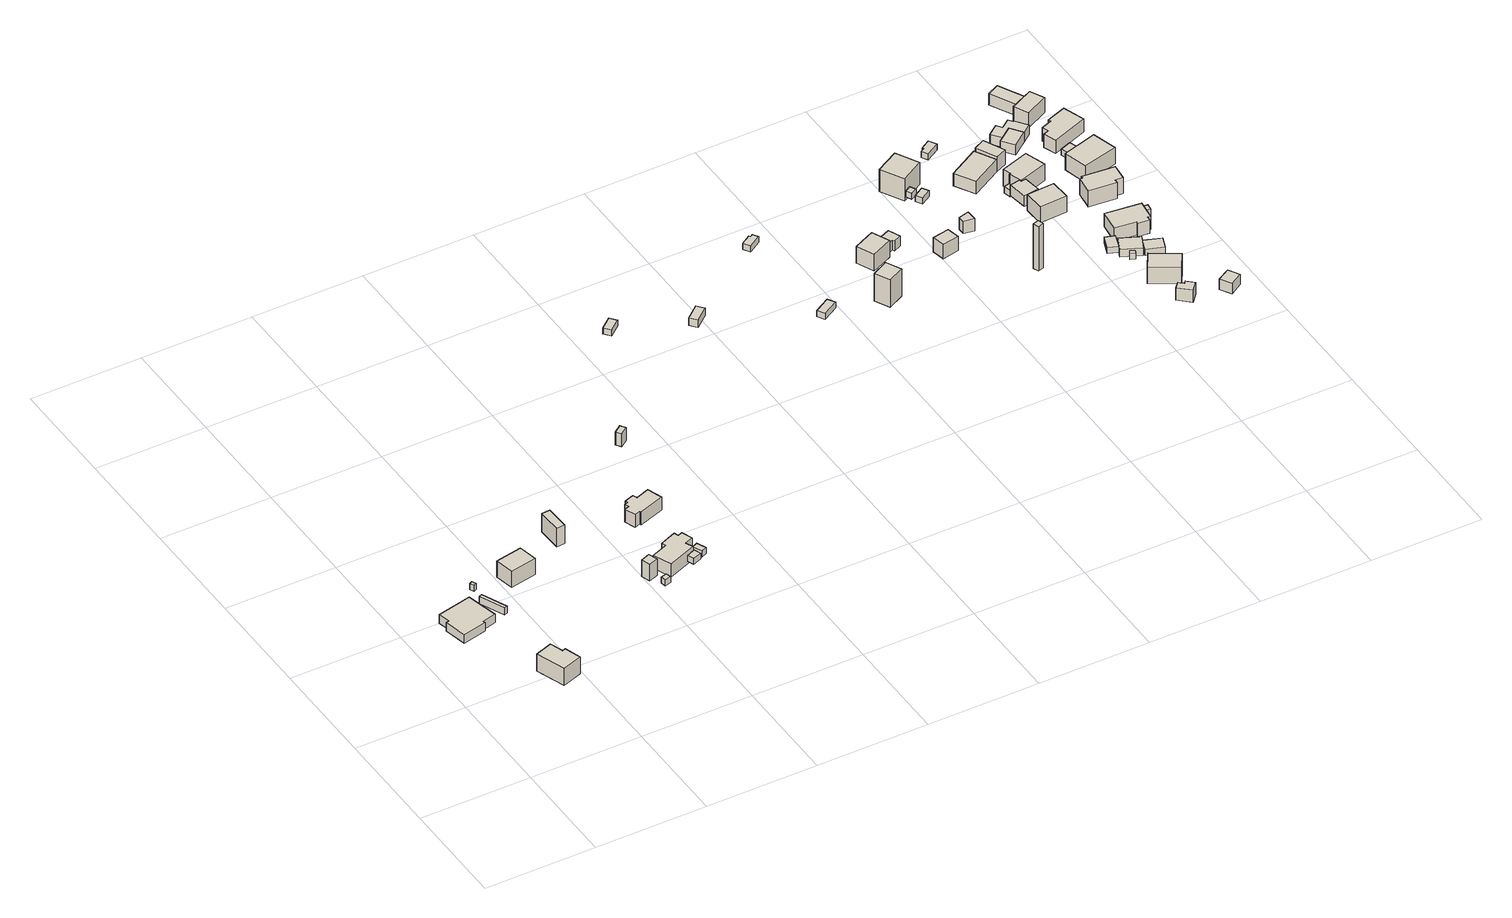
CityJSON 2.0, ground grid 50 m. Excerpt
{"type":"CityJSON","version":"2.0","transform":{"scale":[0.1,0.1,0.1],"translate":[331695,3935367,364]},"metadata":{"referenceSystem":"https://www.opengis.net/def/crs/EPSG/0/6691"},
"CityObjects":{
"building1":{"type":"Building","attributes":{"usage":"411","measuredHeight":9.3,"storeysAboveGround":2,"BuildingIDAttribute.prefecture":"14","BuildingIDAttribute.city":"14151","BuildingDetailAttribute.totalFloorArea":211.17,"BuildingDetailAttribute.buildingFootprintArea":105.59,"BuildingDetailAttribute.buildingStructureType":"601","BuildingDetailAttribute.buildingStructureOrgType":"1","BuildingDetailAttribute.orgUsage":"10","BuildingDetailAttribute.surveyYear":2015,"BuildingLandSlideRiskAttribute.description":"1","BuildingLandSlideRiskAttribute.areaType":"1"},"geometry":[{"type":"Solid","lod":"1","boundaries":[[[[0,1,2,3,4,5]],[[4,6,7,5]],[[3,8,6,4]],[[2,9,8,3]],[[1,10,9,2]],[[0,11,10,1]],[[5,7,11,0]],[[6,8,9,10,11,7]]]]}]},
"building2":{"type":"Building","attributes":{"usage":"422","measuredHeight":5.4,"storeysAboveGround":2,"BuildingIDAttribute.prefecture":"14","BuildingIDAttribute.city":"14151","BuildingDetailAttribute.totalFloorArea":433.47,"BuildingDetailAttribute.buildingFootprintArea":216.73,"BuildingDetailAttribute.buildingStructureType":"601","BuildingDetailAttribute.buildingStructureOrgType":"1","BuildingDetailAttribute.orgUsage":"137","BuildingDetailAttribute.surveyYear":2015},"geometry":[{"type":"Solid","lod":"1","boundaries":[[[[12,13,14,15,16,17,18,19]],[[18,20,21,19]],[[17,22,20,18]],[[16,23,22,17]],[[15,24,23,16]],[[14,25,24,15]],[[13,26,25,14]],[[12,27,26,13]],[[19,21,27,12]],[[20,22,23,24,25,26,27,21]]]]}]},
"building3":{"type":"Building","attributes":{"measuredHeight":3.9,"BuildingIDAttribute.prefecture":"14","BuildingIDAttribute.city":"14151","BuildingDetailAttribute.surveyYear":2015},"geometry":[{"type":"Solid","lod":"1","boundaries":[[[[28,29,30,31]],[[30,32,33,31]],[[29,34,32,30]],[[28,35,34,29]],[[31,33,35,28]],[[32,34,35,33]]]]}]},
"building4":{"type":"Building","attributes":{"BuildingIDAttribute.prefecture":"14","BuildingIDAttribute.city":"14151","BuildingDetailAttribute.surveyYear":2015},"geometry":[{"type":"Solid","lod":"1","boundaries":[[[[36,37,38,39]],[[38,40,41,39]],[[37,42,40,38]],[[36,43,42,37]],[[39,41,43,36]],[[40,42,43,41]]]]}]},
"building5":{"type":"Building","attributes":{"usage":"411","measuredHeight":9.7,"storeysAboveGround":1,"BuildingIDAttribute.prefecture":"14","BuildingIDAttribute.city":"14151","BuildingDetailAttribute.totalFloorArea":75.13,"BuildingDetailAttribute.buildingFootprintArea":75.13,"BuildingDetailAttribute.buildingStructureType":"601","BuildingDetailAttribute.buildingStructureOrgType":"1","BuildingDetailAttribute.orgUsage":"10","BuildingDetailAttribute.surveyYear":2015,"BuildingLandSlideRiskAttribute.description":"1","BuildingLandSlideRiskAttribute.areaType":"1"},"geometry":[{"type":"Solid","lod":"1","boundaries":[[[[44,45,46,47]],[[46,48,49,47]],[[45,50,48,46]],[[44,51,50,45]],[[47,49,51,44]],[[48,50,51,49]]]]}]},
"building6":{"type":"Building","attributes":{"usage":"411","measuredHeight":11.7,"storeysAboveGround":1,"BuildingIDAttribute.prefecture":"14","BuildingIDAttribute.city":"14151","BuildingDetailAttribute.totalFloorArea":12.51,"BuildingDetailAttribute.buildingFootprintArea":12.51,"BuildingDetailAttribute.buildingStructureType":"601","BuildingDetailAttribute.buildingStructureOrgType":"1","BuildingDetailAttribute.orgUsage":"10","BuildingDetailAttribute.surveyYear":2015,"BuildingLandSlideRiskAttribute.description":"1","BuildingLandSlideRiskAttribute.areaType":"1"},"geometry":[{"type":"Solid","lod":"1","boundaries":[[[[52,53,54,55]],[[54,56,57,55]],[[53,58,56,54]],[[52,59,58,53]],[[55,57,59,52]],[[56,58,59,57]]]]}]},
"building7":{"type":"Building","attributes":{"BuildingIDAttribute.prefecture":"14","BuildingIDAttribute.city":"14151","BuildingDetailAttribute.surveyYear":2015,"BuildingLandSlideRiskAttribute.description":"1","BuildingLandSlideRiskAttribute.areaType":"1"},"geometry":[{"type":"Solid","lod":"1","boundaries":[[[[60,61,62,63]],[[62,64,65,63]],[[61,66,64,62]],[[60,67,66,61]],[[63,65,67,60]],[[64,66,67,65]]]]}]},
"building8":{"type":"Building","attributes":{"measuredHeight":10.2,"BuildingIDAttribute.prefecture":"14","BuildingIDAttribute.city":"14151","BuildingDetailAttribute.surveyYear":2015},"geometry":[{"type":"Solid","lod":"1","boundaries":[[[[68,69,70,71]],[[70,72,73,71]],[[69,74,72,70]],[[68,75,74,69]],[[71,73,75,68]],[[72,74,75,73]]]]}]},
"building9":{"type":"Building","attributes":{"measuredHeight":8.4,"BuildingIDAttribute.prefecture":"14","BuildingIDAttribute.city":"14151","BuildingDetailAttribute.surveyYear":2015,"BuildingLandSlideRiskAttribute.description":"1","BuildingLandSlideRiskAttribute.areaType":"1"},"geometry":[{"type":"Solid","lod":"1","boundaries":[[[[76,77,78,79,80,81,82,83,84,85]],[[84,86,87,85]],[[83,88,86,84]],[[82,89,88,83]],[[81,90,89,82]],[[80,91,90,81]],[[79,92,91,80]],[[78,93,92,79]],[[77,94,93,78]],[[76,95,94,77]],[[85,87,95,76]],[[86,88,89,90,91,92,93,94,95,87]]]]}]},
"building10":{"type":"Building","attributes":{"BuildingIDAttribute.prefecture":"14","BuildingIDAttribute.city":"14151","BuildingDetailAttribute.surveyYear":2015,"BuildingLandSlideRiskAttribute.description":"1","BuildingLandSlideRiskAttribute.areaType":"1"},"geometry":[{"type":"Solid","lod":"1","boundaries":[[[[96,97,98,99]],[[98,100,101,99]],[[97,102,100,98]],[[96,103,102,97]],[[99,101,103,96]],[[100,102,103,101]]]]}]},
"building11":{"type":"Building","attributes":{"usage":"411","storeysAboveGround":2,"BuildingIDAttribute.prefecture":"14","BuildingIDAttribute.city":"14151","BuildingDetailAttribute.totalFloorArea":18.13,"BuildingDetailAttribute.buildingFootprintArea":9.06,"BuildingDetailAttribute.buildingStructureType":"601","BuildingDetailAttribute.buildingStructureOrgType":"1","BuildingDetailAttribute.orgUsage":"10","BuildingDetailAttribute.surveyYear":2015,"BuildingLandSlideRiskAttribute.description":"1","BuildingLandSlideRiskAttribute.areaType":"1"},"geometry":[{"type":"Solid","lod":"1","boundaries":[[[[104,105,106,107]],[[106,108,109,107]],[[105,110,108,106]],[[104,111,110,105]],[[107,109,111,104]],[[108,110,111,109]]]]}]},
"building12":{"type":"Building","attributes":{"usage":"411","measuredHeight":13.4,"storeysAboveGround":2,"BuildingIDAttribute.prefecture":"14","BuildingIDAttribute.city":"14151","BuildingDetailAttribute.totalFloorArea":114.22,"BuildingDetailAttribute.buildingFootprintArea":57.11,"BuildingDetailAttribute.buildingStructureType":"601","BuildingDetailAttribute.buildingStructureOrgType":"1","BuildingDetailAttribute.orgUsage":"10","BuildingDetailAttribute.surveyYear":2015},"geometry":[{"type":"Solid","lod":"1","boundaries":[[[[112,113,114,115,116,117,118,119,120,121,122,123]],[[122,124,125,123]],[[121,126,124,122]],[[120,127,126,121]],[[119,128,127,120]],[[118,129,128,119]],[[117,130,129,118]],[[116,131,130,117]],[[115,132,131,116]],[[114,133,132,115]],[[113,134,133,114]],[[112,135,134,113]],[[123,125,135,112]],[[124,126,127,128,129,130,131,132,133,134,135,125]]]]}]},
"building13":{"type":"Building","attributes":{"measuredHeight":7,"BuildingIDAttribute.prefecture":"14","BuildingIDAttribute.city":"14151","BuildingDetailAttribute.surveyYear":2015},"geometry":[{"type":"Solid","lod":"1","boundaries":[[[[136,137,138,139]],[[138,140,141,139]],[[137,142,140,138]],[[136,143,142,137]],[[139,141,143,136]],[[140,142,143,141]]]]}]},
"building14":{"type":"Building","attributes":{"BuildingIDAttribute.prefecture":"14","BuildingIDAttribute.city":"14151","BuildingDetailAttribute.surveyYear":2015},"geometry":[{"type":"Solid","lod":"1","boundaries":[[[[144,145,146,147]],[[146,148,149,147]],[[145,150,148,146]],[[144,151,150,145]],[[147,149,151,144]],[[148,150,151,149]]]]}]},
"building15":{"type":"Building","attributes":{"measuredHeight":4,"BuildingIDAttribute.prefecture":"14","BuildingIDAttribute.city":"14151","BuildingDetailAttribute.surveyYear":2015},"geometry":[{"type":"Solid","lod":"1","boundaries":[[[[152,153,154,155]],[[154,156,157,155]],[[153,158,156,154]],[[152,159,158,153]],[[155,157,159,152]],[[156,158,159,157]]]]}]},
"building16":{"type":"Building","attributes":{"BuildingIDAttribute.prefecture":"14","BuildingIDAttribute.city":"14151","BuildingDetailAttribute.surveyYear":2015,"BuildingLandSlideRiskAttribute.description":"1","BuildingLandSlideRiskAttribute.areaType":"1"},"geometry":[{"type":"Solid","lod":"1","boundaries":[[[[160,161,162,163]],[[162,164,165,163]],[[161,166,164,162]],[[160,167,166,161]],[[163,165,167,160]],[[164,166,167,165]]]]}]},
"building17":{"type":"Building","attributes":{"usage":"421","measuredHeight":15.3,"storeysAboveGround":1,"BuildingIDAttribute.prefecture":"14","BuildingIDAttribute.city":"14151","BuildingDetailAttribute.totalFloorArea":50.19,"BuildingDetailAttribute.buildingFootprintArea":50.19,"BuildingDetailAttribute.buildingStructureType":"601","BuildingDetailAttribute.buildingStructureOrgType":"1","BuildingDetailAttribute.orgUsage":"120","BuildingDetailAttribute.surveyYear":2015,"BuildingLandSlideRiskAttribute.description":"1","BuildingLandSlideRiskAttribute.areaType":"1"},"geometry":[{"type":"Solid","lod":"1","boundaries":[[[[168,169,170,171]],[[170,172,173,171]],[[169,174,172,170]],[[168,175,174,169]],[[171,173,175,168]],[[172,174,175,173]]]]}]},
"building18":{"type":"Building","attributes":{"BuildingIDAttribute.prefecture":"14","BuildingIDAttribute.city":"14151","BuildingDetailAttribute.surveyYear":2015},"geometry":[{"type":"Solid","lod":"1","boundaries":[[[[176,177,178,179,180,181]],[[180,182,183,181]],[[179,184,182,180]],[[178,185,184,179]],[[177,186,185,178]],[[176,187,186,177]],[[181,183,187,176]],[[182,184,185,186,187,183]]]]}]},
"building19":{"type":"Building","attributes":{"measuredHeight":23.9,"BuildingIDAttribute.prefecture":"14","BuildingIDAttribute.city":"14151","BuildingDetailAttribute.surveyYear":2015},"geometry":[{"type":"Solid","lod":"1","boundaries":[[[[188,189,190,191]],[[190,192,193,191]],[[189,194,192,190]],[[188,195,194,189]],[[191,193,195,188]],[[192,194,195,193]]]]}]},
"building20":{"type":"Building","attributes":{"usage":"411","measuredHeight":8.9,"storeysAboveGround":1,"BuildingIDAttribute.prefecture":"14","BuildingIDAttribute.city":"14151","BuildingDetailAttribute.totalFloorArea":91.16,"BuildingDetailAttribute.buildingFootprintArea":91.16,"BuildingDetailAttribute.buildingStructureType":"601","BuildingDetailAttribute.buildingStructureOrgType":"1","BuildingDetailAttribute.orgUsage":"10","BuildingDetailAttribute.surveyYear":2015,"BuildingLandSlideRiskAttribute.description":"1","BuildingLandSlideRiskAttribute.areaType":"1"},"geometry":[{"type":"Solid","lod":"1","boundaries":[[[[196,197,198,199]],[[198,200,201,199]],[[197,202,200,198]],[[196,203,202,197]],[[199,201,203,196]],[[200,202,203,201]]]]}]},
"building21":{"type":"Building","attributes":{"measuredHeight":6.3,"BuildingIDAttribute.prefecture":"14","BuildingIDAttribute.city":"14151","BuildingDetailAttribute.surveyYear":2015,"BuildingLandSlideRiskAttribute.description":"1","BuildingLandSlideRiskAttribute.areaType":"1"},"geometry":[{"type":"Solid","lod":"1","boundaries":[[[[204,205,206,207,208,209]],[[208,210,211,209]],[[207,212,210,208]],[[206,213,212,207]],[[205,214,213,206]],[[204,215,214,205]],[[209,211,215,204]],[[210,212,213,214,215,211]]]]}]},
"building22":{"type":"Building","attributes":{"usage":"411","measuredHeight":9.8,"storeysAboveGround":1,"BuildingIDAttribute.prefecture":"14","BuildingIDAttribute.city":"14151","BuildingDetailAttribute.totalFloorArea":36.96,"BuildingDetailAttribute.buildingFootprintArea":36.96,"BuildingDetailAttribute.buildingStructureType":"601","BuildingDetailAttribute.buildingStructureOrgType":"1","BuildingDetailAttribute.orgUsage":"10","BuildingDetailAttribute.surveyYear":2015,"BuildingLandSlideRiskAttribute.description":"1","BuildingLandSlideRiskAttribute.areaType":"1"},"geometry":[{"type":"Solid","lod":"1","boundaries":[[[[216,217,218,219]],[[218,220,221,219]],[[217,222,220,218]],[[216,223,222,217]],[[219,221,223,216]],[[220,222,223,221]]]]}]},
"building23":{"type":"Building","attributes":{"measuredHeight":7.1,"BuildingIDAttribute.prefecture":"14","BuildingIDAttribute.city":"14151","BuildingDetailAttribute.surveyYear":2015,"BuildingLandSlideRiskAttribute.description":"1","BuildingLandSlideRiskAttribute.areaType":"1"},"geometry":[{"type":"Solid","lod":"1","boundaries":[[[[224,225,226,227]],[[226,228,229,227]],[[225,230,228,226]],[[224,231,230,225]],[[227,229,231,224]],[[228,230,231,229]]]]}]},
"building24":{"type":"Building","attributes":{"measuredHeight":7.9,"BuildingIDAttribute.prefecture":"14","BuildingIDAttribute.city":"14151","BuildingDetailAttribute.surveyYear":2015,"BuildingLandSlideRiskAttribute.description":"1","BuildingLandSlideRiskAttribute.areaType":"1"},"geometry":[{"type":"Solid","lod":"1","boundaries":[[[[232,233,234,235,236,237]],[[236,238,239,237]],[[235,240,238,236]],[[234,241,240,235]],[[233,242,241,234]],[[232,243,242,233]],[[237,239,243,232]],[[238,240,241,242,243,239]]]]}]},
"building25":{"type":"Building","attributes":{"BuildingIDAttribute.prefecture":"14","BuildingIDAttribute.city":"14151","BuildingDetailAttribute.surveyYear":2015},"geometry":[{"type":"Solid","lod":"1","boundaries":[[[[244,245,246,247]],[[246,248,249,247]],[[245,250,248,246]],[[244,251,250,245]],[[247,249,251,244]],[[248,250,251,249]]]]}]},
"building26":{"type":"Building","attributes":{"BuildingIDAttribute.prefecture":"14","BuildingIDAttribute.city":"14151","BuildingDetailAttribute.surveyYear":2015},"geometry":[{"type":"Solid","lod":"1","boundaries":[[[[252,253,254,255]],[[254,256,257,255]],[[253,258,256,254]],[[252,259,258,253]],[[255,257,259,252]],[[256,258,259,257]]]]}]},
"building27":{"type":"Building","attributes":{"usage":"411","measuredHeight":12.4,"storeysAboveGround":2,"BuildingIDAttribute.prefecture":"14","BuildingIDAttribute.city":"14151","BuildingDetailAttribute.totalFloorArea":189.39,"BuildingDetailAttribute.buildingFootprintArea":94.69,"BuildingDetailAttribute.buildingStructureType":"601","BuildingDetailAttribute.buildingStructureOrgType":"1","BuildingDetailAttribute.orgUsage":"10","BuildingDetailAttribute.surveyYear":2015},"geometry":[{"type":"Solid","lod":"1","boundaries":[[[[260,261,262,263]],[[262,264,265,263]],[[261,266,264,262]],[[260,267,266,261]],[[263,265,267,260]],[[264,266,267,265]]]]}]},
"building28":{"type":"Building","attributes":{"usage":"411","measuredHeight":10.4,"storeysAboveGround":2,"BuildingIDAttribute.prefecture":"14","BuildingIDAttribute.city":"14151","BuildingDetailAttribute.totalFloorArea":160.78,"BuildingDetailAttribute.buildingFootprintArea":80.39,"BuildingDetailAttribute.buildingStructureType":"601","BuildingDetailAttribute.buildingStructureOrgType":"1","BuildingDetailAttribute.orgUsage":"10","BuildingDetailAttribute.surveyYear":2015,"BuildingLandSlideRiskAttribute.description":"1","BuildingLandSlideRiskAttribute.areaType":"1"},"geometry":[{"type":"Solid","lod":"1","boundaries":[[[[268,269,270,271]],[[270,272,273,271]],[[269,274,272,270]],[[268,275,274,269]],[[271,273,275,268]],[[272,274,275,273]]]]}]},
"building29":{"type":"Building","attributes":{"usage":"451","storeysAboveGround":1,"BuildingIDAttribute.prefecture":"14","BuildingIDAttribute.city":"14151","BuildingDetailAttribute.totalFloorArea":23.56,"BuildingDetailAttribute.buildingFootprintArea":23.56,"BuildingDetailAttribute.buildingStructureType":"601","BuildingDetailAttribute.buildingStructureOrgType":"1","BuildingDetailAttribute.orgUsage":"200","BuildingDetailAttribute.surveyYear":2015,"BuildingLandSlideRiskAttribute.description":"1","BuildingLandSlideRiskAttribute.areaType":"1"},"geometry":[{"type":"Solid","lod":"1","boundaries":[[[[276,277,278,279]],[[278,280,281,279]],[[277,282,280,278]],[[276,283,282,277]],[[279,281,283,276]],[[280,282,283,281]]]]}]},
"building30":{"type":"Building","attributes":{"BuildingIDAttribute.prefecture":"14","BuildingIDAttribute.city":"14151","BuildingDetailAttribute.surveyYear":2015,"BuildingLandSlideRiskAttribute.description":"1","BuildingLandSlideRiskAttribute.areaType":"1"},"geometry":[{"type":"Solid","lod":"1","boundaries":[[[[284,285,286,287]],[[286,288,289,287]],[[285,290,288,286]],[[284,291,290,285]],[[287,289,291,284]],[[288,290,291,289]]]]}]},
"building31":{"type":"Building","attributes":{"usage":"451","measuredHeight":4.3,"storeysAboveGround":1,"BuildingIDAttribute.prefecture":"14","BuildingIDAttribute.city":"14151","BuildingDetailAttribute.totalFloorArea":52.82,"BuildingDetailAttribute.buildingFootprintArea":52.82,"BuildingDetailAttribute.buildingStructureType":"601","BuildingDetailAttribute.buildingStructureOrgType":"1","BuildingDetailAttribute.orgUsage":"200","BuildingDetailAttribute.surveyYear":2015,"BuildingLandSlideRiskAttribute.description":"1","BuildingLandSlideRiskAttribute.areaType":"1"},"geometry":[{"type":"Solid","lod":"1","boundaries":[[[[292,293,294,295]],[[294,296,297,295]],[[293,298,296,294]],[[292,299,298,293]],[[295,297,299,292]],[[296,298,299,297]]]]}]},
"building32":{"type":"Building","attributes":{"measuredHeight":8.3,"BuildingIDAttribute.prefecture":"14","BuildingIDAttribute.city":"14151","BuildingDetailAttribute.surveyYear":2015,"BuildingLandSlideRiskAttribute.description":"1","BuildingLandSlideRiskAttribute.areaType":"1"},"geometry":[{"type":"Solid","lod":"1","boundaries":[[[[300,301,302,303]],[[302,304,305,303]],[[301,306,304,302]],[[300,307,306,301]],[[303,305,307,300]],[[304,306,307,305]]]]}]},
"building33":{"type":"Building","attributes":{"usage":"411","measuredHeight":8.7,"storeysAboveGround":2,"BuildingIDAttribute.prefecture":"14","BuildingIDAttribute.city":"14151","BuildingDetailAttribute.totalFloorArea":192.12,"BuildingDetailAttribute.buildingFootprintArea":96.06,"BuildingDetailAttribute.buildingStructureType":"601","BuildingDetailAttribute.buildingStructureOrgType":"1","BuildingDetailAttribute.orgUsage":"10","BuildingDetailAttribute.surveyYear":2015,"BuildingLandSlideRiskAttribute.description":"1","BuildingLandSlideRiskAttribute.areaType":"1"},"geometry":[{"type":"Solid","lod":"1","boundaries":[[[[308,309,310,311]],[[310,312,313,311]],[[309,314,312,310]],[[308,315,314,309]],[[311,313,315,308]],[[312,314,315,313]]]]}]},
"building34":{"type":"Building","attributes":{"measuredHeight":3.6,"BuildingIDAttribute.prefecture":"14","BuildingIDAttribute.city":"14151","BuildingDetailAttribute.surveyYear":2015,"BuildingLandSlideRiskAttribute.description":"1","BuildingLandSlideRiskAttribute.areaType":"1"},"geometry":[{"type":"Solid","lod":"1","boundaries":[[[[316,317,318,319]],[[318,320,321,319]],[[317,322,320,318]],[[316,323,322,317]],[[319,321,323,316]],[[320,322,323,321]]]]}]},
"building35":{"type":"Building","attributes":{"usage":"411","measuredHeight":5.8,"storeysAboveGround":1,"BuildingIDAttribute.prefecture":"14","BuildingIDAttribute.city":"14151","BuildingDetailAttribute.totalFloorArea":26.63,"BuildingDetailAttribute.buildingFootprintArea":26.63,"BuildingDetailAttribute.buildingStructureType":"601","BuildingDetailAttribute.buildingStructureOrgType":"1","BuildingDetailAttribute.orgUsage":"10","BuildingDetailAttribute.surveyYear":2015,"BuildingLandSlideRiskAttribute.description":"1","BuildingLandSlideRiskAttribute.areaType":"1"},"geometry":[{"type":"Solid","lod":"1","boundaries":[[[[324,325,326,327,328,329]],[[328,330,331,329]],[[327,332,330,328]],[[326,333,332,327]],[[325,334,333,326]],[[324,335,334,325]],[[329,331,335,324]],[[330,332,333,334,335,331]]]]}]},
"building36":{"type":"Building","attributes":{"BuildingIDAttribute.prefecture":"14","BuildingIDAttribute.city":"14151","BuildingDetailAttribute.surveyYear":2015,"BuildingLandSlideRiskAttribute.description":"1","BuildingLandSlideRiskAttribute.areaType":"1"},"geometry":[{"type":"Solid","lod":"1","boundaries":[[[[336,337,338,339]],[[338,340,341,339]],[[337,342,340,338]],[[336,343,342,337]],[[339,341,343,336]],[[340,342,343,341]]]]}]},
"building37":{"type":"Building","attributes":{"usage":"411","measuredHeight":7,"storeysAboveGround":1,"BuildingIDAttribute.prefecture":"14","BuildingIDAttribute.city":"14151","BuildingDetailAttribute.totalFloorArea":129.64,"BuildingDetailAttribute.buildingFootprintArea":129.64,"BuildingDetailAttribute.buildingStructureType":"601","BuildingDetailAttribute.buildingStructureOrgType":"1","BuildingDetailAttribute.orgUsage":"10","BuildingDetailAttribute.surveyYear":2015},"geometry":[{"type":"Solid","lod":"1","boundaries":[[[[344,345,346,347]],[[346,348,349,347]],[[345,350,348,346]],[[344,351,350,345]],[[347,349,351,344]],[[348,350,351,349]]]]}]},
"building38":{"type":"Building","attributes":{"BuildingIDAttribute.prefecture":"14","BuildingIDAttribute.city":"14151","BuildingDetailAttribute.surveyYear":2015},"geometry":[{"type":"Solid","lod":"1","boundaries":[[[[352,353,354,355,356,357]],[[356,358,359,357]],[[355,360,358,356]],[[354,361,360,355]],[[353,362,361,354]],[[352,363,362,353]],[[357,359,363,352]],[[358,360,361,362,363,359]]]]}]},
"building39":{"type":"Building","attributes":{"usage":"411","measuredHeight":8.5,"storeysAboveGround":2,"BuildingIDAttribute.prefecture":"14","BuildingIDAttribute.city":"14151","BuildingDetailAttribute.totalFloorArea":222.1,"BuildingDetailAttribute.buildingFootprintArea":111.05,"BuildingDetailAttribute.buildingStructureType":"601","BuildingDetailAttribute.buildingStructureOrgType":"1","BuildingDetailAttribute.orgUsage":"10","BuildingDetailAttribute.surveyYear":2015,"BuildingLandSlideRiskAttribute.description":"1","BuildingLandSlideRiskAttribute.areaType":"1"},"geometry":[{"type":"Solid","lod":"1","boundaries":[[[[364,365,366,367,368,369,370,371]],[[370,372,373,371]],[[369,374,372,370]],[[368,375,374,369]],[[367,376,375,368]],[[366,377,376,367]],[[365,378,377,366]],[[364,379,378,365]],[[371,373,379,364]],[[372,374,375,376,377,378,379,373]]]]}]},
"building40":{"type":"Building","attributes":{"usage":"411","measuredHeight":10.7,"storeysAboveGround":2,"BuildingIDAttribute.prefecture":"14","BuildingIDAttribute.city":"14151","BuildingDetailAttribute.totalFloorArea":186.55,"BuildingDetailAttribute.buildingFootprintArea":93.28,"BuildingDetailAttribute.buildingStructureType":"601","BuildingDetailAttribute.buildingStructureOrgType":"1","BuildingDetailAttribute.orgUsage":"10","BuildingDetailAttribute.surveyYear":2015,"BuildingLandSlideRiskAttribute.description":"1","BuildingLandSlideRiskAttribute.areaType":"1"},"geometry":[{"type":"Solid","lod":"1","boundaries":[[[[380,381,382,383,384,385]],[[384,386,387,385]],[[383,388,386,384]],[[382,389,388,383]],[[381,390,389,382]],[[380,391,390,381]],[[385,387,391,380]],[[386,388,389,390,391,387]]]]}]},
"building41":{"type":"Building","attributes":{"usage":"411","measuredHeight":7.6,"storeysAboveGround":2,"BuildingIDAttribute.prefecture":"14","BuildingIDAttribute.city":"14151","BuildingDetailAttribute.totalFloorArea":79.38,"BuildingDetailAttribute.buildingFootprintArea":39.69,"BuildingDetailAttribute.buildingStructureType":"601","BuildingDetailAttribute.buildingStructureOrgType":"1","BuildingDetailAttribute.orgUsage":"10","BuildingDetailAttribute.surveyYear":2015},"geometry":[{"type":"Solid","lod":"1","boundaries":[[[[392,393,394,395]],[[394,396,397,395]],[[393,398,396,394]],[[392,399,398,393]],[[395,397,399,392]],[[396,398,399,397]]]]}]},
"building42":{"type":"Building","attributes":{"measuredHeight":5.8,"BuildingIDAttribute.prefecture":"14","BuildingIDAttribute.city":"14151","BuildingDetailAttribute.surveyYear":2015,"BuildingLandSlideRiskAttribute.description":"1","BuildingLandSlideRiskAttribute.areaType":"1"},"geometry":[{"type":"Solid","lod":"1","boundaries":[[[[400,401,402,403]],[[402,404,405,403]],[[401,406,404,402]],[[400,407,406,401]],[[403,405,407,400]],[[404,406,407,405]]]]}]},
"building43":{"type":"Building","attributes":{"usage":"411","measuredHeight":10.7,"storeysAboveGround":2,"BuildingIDAttribute.prefecture":"14","BuildingIDAttribute.city":"14151","BuildingDetailAttribute.totalFloorArea":196.87,"BuildingDetailAttribute.buildingFootprintArea":98.43,"BuildingDetailAttribute.buildingStructureType":"601","BuildingDetailAttribute.buildingStructureOrgType":"1","BuildingDetailAttribute.orgUsage":"10","BuildingDetailAttribute.surveyYear":2015,"BuildingLandSlideRiskAttribute.description":"1","BuildingLandSlideRiskAttribute.areaType":"1"},"geometry":[{"type":"Solid","lod":"1","boundaries":[[[[408,409,410,411,412,413,414,415]],[[414,416,417,415]],[[413,418,416,414]],[[412,419,418,413]],[[411,420,419,412]],[[410,421,420,411]],[[409,422,421,410]],[[408,423,422,409]],[[415,417,423,408]],[[416,418,419,420,421,422,423,417]]]]}]},
"building44":{"type":"Building","attributes":{"usage":"451","measuredHeight":5.2,"storeysAboveGround":1,"BuildingIDAttribute.prefecture":"14","BuildingIDAttribute.city":"14151","BuildingDetailAttribute.totalFloorArea":42.69,"BuildingDetailAttribute.buildingFootprintArea":42.69,"BuildingDetailAttribute.buildingStructureType":"601","BuildingDetailAttribute.buildingStructureOrgType":"1","BuildingDetailAttribute.orgUsage":"200","BuildingDetailAttribute.surveyYear":2015},"geometry":[{"type":"Solid","lod":"1","boundaries":[[[[424,425,426,427]],[[426,428,429,427]],[[425,430,428,426]],[[424,431,430,425]],[[427,429,431,424]],[[428,430,431,429]]]]}]},
"building45":{"type":"Building","attributes":{"usage":"451","measuredHeight":5.7,"storeysAboveGround":1,"BuildingIDAttribute.prefecture":"14","BuildingIDAttribute.city":"14151","BuildingDetailAttribute.totalFloorArea":95.46,"BuildingDetailAttribute.buildingFootprintArea":95.46,"BuildingDetailAttribute.buildingStructureType":"601","BuildingDetailAttribute.buildingStructureOrgType":"1","BuildingDetailAttribute.orgUsage":"200","BuildingDetailAttribute.surveyYear":2015},"geometry":[{"type":"Solid","lod":"1","boundaries":[[[[432,433,434,435,436,437,438,439,440,441]],[[440,442,443,441]],[[439,444,442,440]],[[438,445,444,439]],[[437,446,445,438]],[[436,447,446,437]],[[435,448,447,436]],[[434,449,448,435]],[[433,450,449,434]],[[432,451,450,433]],[[441,443,451,432]],[[442,444,445,446,447,448,449,450,451,443]]]]}]},
"building46":{"type":"Building","attributes":{"usage":"411","measuredHeight":9.5,"storeysAboveGround":2,"BuildingIDAttribute.prefecture":"14","BuildingIDAttribute.city":"14151","BuildingDetailAttribute.totalFloorArea":254.15,"BuildingDetailAttribute.buildingFootprintArea":127.07,"BuildingDetailAttribute.buildingStructureType":"601","BuildingDetailAttribute.buildingStructureOrgType":"1","BuildingDetailAttribute.orgUsage":"10","BuildingDetailAttribute.surveyYear":2015},"geometry":[{"type":"Solid","lod":"1","boundaries":[[[[452,453,454,455]],[[454,456,457,455]],[[453,458,456,454]],[[452,459,458,453]],[[455,457,459,452]],[[456,458,459,457]]]]}]},
"building47":{"type":"Building","attributes":{"BuildingIDAttribute.prefecture":"14","BuildingIDAttribute.city":"14151","BuildingDetailAttribute.surveyYear":2015},"geometry":[{"type":"Solid","lod":"1","boundaries":[[[[460,461,462,463]],[[462,464,465,463]],[[461,466,464,462]],[[460,467,466,461]],[[463,465,467,460]],[[464,466,467,465]]]]}]},
"building48":{"type":"Building","attributes":{"usage":"411","measuredHeight":7.5,"storeysAboveGround":2,"BuildingIDAttribute.prefecture":"14","BuildingIDAttribute.city":"14151","BuildingDetailAttribute.totalFloorArea":189.74,"BuildingDetailAttribute.buildingFootprintArea":94.87,"BuildingDetailAttribute.buildingStructureType":"601","BuildingDetailAttribute.buildingStructureOrgType":"1","BuildingDetailAttribute.orgUsage":"10","BuildingDetailAttribute.surveyYear":2015},"geometry":[{"type":"Solid","lod":"1","boundaries":[[[[468,469,470,471,472,473,474,475]],[[474,476,477,475]],[[473,478,476,474]],[[472,479,478,473]],[[471,480,479,472]],[[470,481,480,471]],[[469,482,481,470]],[[468,483,482,469]],[[475,477,483,468]],[[476,478,479,480,481,482,483,477]]]]}]},
"building49":{"type":"Building","attributes":{"usage":"411","measuredHeight":8,"storeysAboveGround":2,"BuildingIDAttribute.prefecture":"14","BuildingIDAttribute.city":"14151","BuildingDetailAttribute.totalFloorArea":114.39,"BuildingDetailAttribute.buildingFootprintArea":57.19,"BuildingDetailAttribute.buildingStructureType":"601","BuildingDetailAttribute.buildingStructureOrgType":"1","BuildingDetailAttribute.orgUsage":"10","BuildingDetailAttribute.surveyYear":2015},"geometry":[{"type":"Solid","lod":"1","boundaries":[[[[484,485,486,487]],[[486,488,489,487]],[[485,490,488,486]],[[484,491,490,485]],[[487,489,491,484]],[[488,490,491,489]]]]}]},
"building50":{"type":"Building","attributes":{"usage":"411","measuredHeight":8.2,"storeysAboveGround":2,"BuildingIDAttribute.prefecture":"14","BuildingIDAttribute.city":"14151","BuildingDetailAttribute.totalFloorArea":117.39,"BuildingDetailAttribute.buildingFootprintArea":58.69,"BuildingDetailAttribute.buildingStructureType":"601","BuildingDetailAttribute.buildingStructureOrgType":"1","BuildingDetailAttribute.orgUsage":"10","BuildingDetailAttribute.surveyYear":2015},"geometry":[{"type":"Solid","lod":"1","boundaries":[[[[492,493,494,495]],[[494,496,497,495]],[[493,498,496,494]],[[492,499,498,493]],[[495,497,499,492]],[[496,498,499,497]]]]}]}
},
"vertices":[
[206,104,400],[220,109,400],[245,36,400],[155,4,400],[108,136,400],[186,163,400],[108,136,485],[186,163,485],[155,4,485],[245,36,485],[220,109,485],[206,104,485],
[198,611,272],[137,596,272],[139,587,272],[31,561,272],[8,662,272],[21,665,272],[9,718,272],[164,753,272],[9,718,315],[164,753,315],[21,665,315],[8,662,315],[31,561,315],[139,587,315],[137,596,315],[198,611,315],
[212,757,260],[227,763,260],[276,651,260],[261,645,260],[276,651,295],[261,645,295],[227,763,295],[212,757,295],
[247,838,259],[233,831,259],[224,851,259],[238,858,259],[224,851,289],[238,858,289],[233,831,289],[247,838,289],
[384,800,239],[367,885,239],[487,908,239],[504,823,239],[487,908,320],[504,823,320],[367,885,320],[384,800,320],
[845,467,345],[803,452,345],[789,491,345],[831,507,345],[789,491,428],[831,507,428],[803,452,428],[845,467,428],
[864,394,352],[836,387,352],[830,411,352],[858,418,352],[830,411,382],[858,418,382],[836,387,382],[864,394,382],
[726,975,196],[689,974,196],[686,1083,196],[723,1084,196],[686,1083,289],[723,1084,289],[689,974,289],[726,975,289],
[891,437,339],[858,520,339],[931,548,339],[924,567,339],[998,596,339],[1005,577,339],[1025,584,339],[1044,536,339],[1006,521,339],[1020,487,339],[1006,521,403],[1020,487,403],[1044,536,403],[1025,584,403],[1005,577,403],[998,596,403],[924,567,403],[931,548,403],[858,520,403],[891,437,403],
[1024,487,355],[1036,456,355],[996,441,355],[985,471,355],[996,441,385],[985,471,385],[1036,456,385],[1024,487,385],
[1072,475,355],[1047,464,355],[1028,506,355],[1053,518,355],[1028,506,385],[1053,518,385],[1047,464,385],[1072,475,385],
[1145,944,215],[1030,904,215],[1027,912,215],[1001,903,215],[984,952,215],[1005,959,215],[998,978,215],[1015,984,215],[1011,995,215],[1054,1010,215],[1061,990,215],[1122,1012,215],[1061,990,279],[1122,1012,279],[1054,1010,279],[1011,995,279],[1015,984,279],[998,978,279],[1005,959,279],[984,952,279],[1001,903,279],[1027,912,279],[1030,904,279],[1145,944,279],
[1337,1543,64],[1302,1519,64],[1287,1542,64],[1321,1566,64],[1287,1542,129],[1321,1566,129],[1302,1519,129],[1337,1543,129],
[1700,2231,6],[1650,2190,6],[1627,2219,6],[1677,2260,6],[1627,2219,36],[1677,2260,36],[1650,2190,36],[1700,2231,36],
[2002,2070,49],[1940,2019,49],[1915,2050,49],[1976,2101,49],[1915,2050,86],[1976,2101,86],[1940,2019,86],[2002,2070,86],
[2375,1770,158],[2394,1737,158],[2323,1696,158],[2305,1728,158],[2323,1696,188],[2305,1728,188],[2394,1737,188],[2375,1770,188],
[2613,1602,222],[2540,1566,222],[2507,1631,222],[2580,1668,222],[2507,1631,360],[2580,1668,360],[2540,1566,360],[2613,1602,360],
[2373,2355,63],[2384,2362,63],[2399,2338,63],[2343,2303,63],[2324,2334,63],[2369,2361,63],[2324,2334,93],[2369,2361,93],[2343,2303,93],[2399,2338,93],[2384,2362,93],[2373,2355,93],
[2933,1056,617],[2906,1047,617],[2897,1073,617],[2925,1082,617],[2897,1073,840],[2925,1082,840],[2906,1047,840],[2933,1056,840],
[2697,1975,162],[2732,1897,162],[2637,1854,162],[2601,1931,162],[2637,1854,246],[2601,1931,246],[2732,1897,246],[2697,1975,246],
[2713,1952,173],[2774,1978,173],[2797,1925,173],[2761,1909,173],[2756,1919,173],[2732,1908,173],[2756,1919,222],[2732,1908,222],[2761,1909,222],[2797,1925,222],[2774,1978,222],[2713,1952,222],
[2897,1729,281],[2909,1672,281],[2834,1657,281],[2822,1714,281],[2834,1657,352],[2822,1714,352],[2909,1672,352],[2897,1729,352],
[3074,1877,201],[3076,1828,201],[3029,1836,201],[3028,1865,201],[3029,1836,263],[3028,1865,263],[3076,1828,263],[3074,1877,263],
[3426,744,460],[3375,789,460],[3398,816,460],[3419,798,460],[3428,809,460],[3459,781,460],[3428,809,521],[3459,781,521],[3419,798,521],[3398,816,521],[3375,789,521],[3426,744,521],
[3017,2180,158],[2990,2166,158],[2977,2191,158],[3004,2205,158],[2977,2191,188],[3004,2205,188],[2990,2166,188],[3017,2180,188],
[3055,2144,160],[3011,2117,160],[2993,2145,160],[3038,2173,160],[2993,2145,190],[3038,2173,190],[3011,2117,190],[3055,2144,190],
[3081,2259,129],[2978,2202,129],[2923,2302,129],[3026,2359,129],[2923,2302,240],[3026,2359,240],[2978,2202,240],[3081,2259,240],
[3474,912,415],[3359,982,415],[3403,1054,415],[3519,985,415],[3403,1054,498],[3519,985,498],[3359,982,498],[3474,912,498],
[3399,1271,352],[3357,1286,352],[3380,1349,352],[3421,1334,352],[3380,1349,382],[3421,1334,382],[3357,1286,382],[3399,1271,382],
[3436,1202,352],[3415,1212,352],[3422,1227,352],[3443,1217,352],[3422,1227,382],[3443,1217,382],[3415,1212,382],[3436,1202,382],
[3473,1207,350],[3389,1247,350],[3418,1311,350],[3503,1272,350],[3418,1311,388],[3503,1272,388],[3389,1247,388],[3473,1207,388],
[3594,731,442],[3565,780,442],[3622,813,442],[3651,764,442],[3622,813,494],[3651,764,494],[3565,780,494],[3594,731,494],
[3408,1687,259],[3284,1681,259],[3280,1773,259],[3403,1780,259],[3280,1773,339],[3403,1780,339],[3284,1681,339],[3408,1687,339],
[3313,1920,225],[3286,1914,225],[3278,1947,225],[3305,1953,225],[3278,1947,258],[3305,1953,258],[3286,1914,258],[3313,1920,258],
[3365,1832,238],[3296,1821,238],[3282,1908,238],[3330,1916,238],[3331,1907,238],[3353,1910,238],[3331,1907,291],[3353,1910,291],[3330,1916,291],[3282,1908,291],[3296,1821,291],[3365,1832,291],
[3480,1205,350],[3499,1259,350],[3574,1232,350],[3554,1178,350],[3574,1232,380],[3554,1178,380],[3499,1259,380],[3480,1205,380],
[3351,2130,172],[3214,2052,172],[3163,2141,172],[3301,2219,172],[3163,2141,235],[3301,2219,235],[3214,2052,235],[3351,2130,235],
[3182,2367,135],[3166,2395,135],[3184,2406,135],[3181,2412,135],[3223,2438,135],[3243,2404,135],[3223,2438,165],[3243,2404,165],[3181,2412,165],[3184,2406,165],[3166,2395,165],[3182,2367,165],
[3592,1355,327],[3580,1357,327],[3578,1338,327],[3527,1344,327],[3529,1353,327],[3434,1364,327],[3446,1462,327],[3603,1443,327],[3446,1462,394],[3603,1443,394],[3434,1364,394],[3529,1353,394],[3527,1344,394],[3578,1338,394],[3580,1357,394],[3592,1355,394],
[3465,1955,204],[3334,1912,204],[3315,1969,204],[3321,1971,204],[3309,2007,204],[3434,2048,204],[3309,2007,289],[3434,2048,289],[3321,1971,289],[3315,1969,289],[3334,1912,289],[3465,1955,289],
[3354,2130,172],[3310,2223,172],[3359,2247,172],[3404,2153,172],[3359,2247,245],[3404,2153,245],[3310,2223,245],[3354,2130,245],
[3632,1421,315],[3612,1422,315],[3614,1451,315],[3634,1450,315],[3614,1451,369],[3634,1450,369],[3612,1422,369],[3632,1421,369],
[3651,1668,265],[3618,1671,265],[3616,1653,265],[3493,1665,265],[3501,1747,265],[3514,1746,265],[3515,1758,265],[3660,1743,265],[3515,1758,344],[3660,1743,344],[3514,1746,344],[3501,1747,344],[3493,1665,344],[3616,1653,344],[3618,1671,344],[3651,1668,344],
[3462,2173,181],[3423,2225,181],[3493,2277,181],[3531,2225,181],[3493,2277,231],[3531,2225,231],[3423,2225,231],[3462,2173,231],
[3529,2232,165],[3492,2281,165],[3455,2253,165],[3420,2299,165],[3467,2335,165],[3485,2311,165],[3525,2341,165],[3540,2322,165],[3543,2324,165],[3582,2271,165],[3543,2324,214],[3582,2271,214],[3540,2322,214],[3525,2341,214],[3485,2311,214],[3467,2335,214],[3420,2299,214],[3455,2253,214],[3492,2281,214],[3529,2232,214],
[3733,1869,238],[3574,1829,238],[3548,1936,238],[3701,1980,238],[3548,1936,321],[3701,1980,321],[3574,1829,321],[3733,1869,321],
[3654,2005,226],[3604,1987,226],[3587,2035,226],[3636,2053,226],[3587,2035,256],[3636,2053,256],[3604,1987,256],[3654,2005,256],
[3591,2085,197],[3571,2142,197],[3596,2151,197],[3586,2179,197],[3635,2197,197],[3631,2209,197],[3719,2241,197],[3753,2144,197],[3719,2241,263],[3753,2144,263],[3631,2209,263],[3635,2197,263],[3586,2179,263],[3596,2151,263],[3571,2142,263],[3591,2085,263],
[3708,2367,157],[3606,2316,157],[3574,2381,157],[3676,2431,157],[3574,2381,232],[3676,2431,232],[3606,2316,232],[3708,2367,232],
[3669,2432,145],[3616,2405,145],[3551,2530,145],[3604,2557,145],[3551,2530,202],[3604,2557,202],[3616,2405,202],[3669,2432,202]
]}
